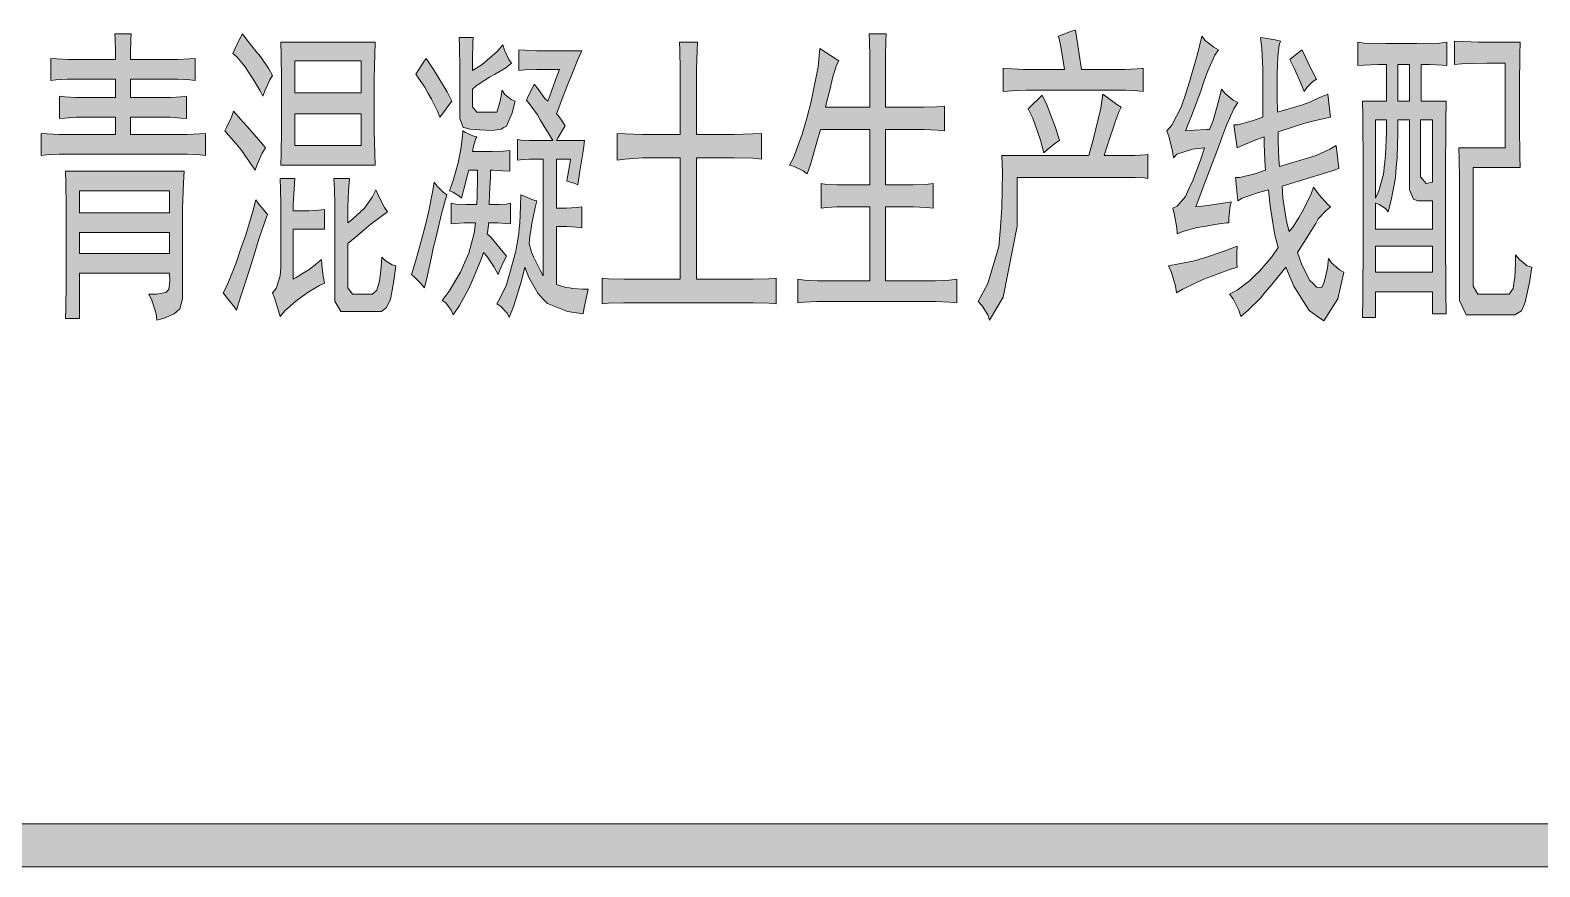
# Model space of a CAD drawing. Header units: millimetres. Extents: x 261 to 114907, y 32 to 1998430.
# Drawn here: x 109640 to 111462, y 1936492 to 1937502 of the extents above; entities that cross this region are included whole.
import ezdxf

# ---------------------------------------------------------------- set-up
doc = ezdxf.new("R2010")
doc.units = ezdxf.units.MM

msp = doc.modelspace()

# ---------------------------------------------------------------- hatches: boundary and pattern name
h = msp.add_hatch(color=0)
h.dxf.hatch_style = 2
h.paths.add_polyline_path([(109761.8, 1937498), (109761.3, 1937490.7), (109760.9, 1937475.2), (109760.9, 1937467), (109809.6, 1937467), (109817.8, 1937467), (109832.4, 1937467.9), (109838.9, 1937468.3), (109838.9, 1937441.6), (109832.4, 1937442.5), (109818.2, 1937443.3), (109810.5, 1937443.3), (109760.9, 1937443.3), (109760.9, 1937420.9), (109803.6, 1937420.9), (109809.2, 1937420.9), (109821.7, 1937421.8), (109828.6, 1937422.6), (109828.6, 1937395.9), (109821.7, 1937396.3), (109809.2, 1937397.2), (109803.6, 1937397.2), (109760.9, 1937397.2), (109760.9, 1937376.5), (109820.4, 1937376.5), (109829, 1937376.5), (109844.5, 1937377.4), (109851.4, 1937377.8), (109851.4, 1937351.1), (109844.9, 1937352), (109829.4, 1937352.8), (109820.4, 1937352.8), (109681.6, 1937352.8), (109674.3, 1937352.8), (109660.1, 1937352), (109653.2, 1937351.1), (109653.2, 1937377.8), (109660.5, 1937377.4), (109674.7, 1937376.5), (109681.6, 1937376.5), (109742.8, 1937376.5), (109742.8, 1937397.2), (109701.9, 1937397.2), (109695, 1937397.2), (109681.6, 1937396.3), (109675.2, 1937395.9), (109675.2, 1937422.6), (109681.6, 1937421.8), (109695, 1937420.9), (109701.9, 1937420.9), (109742.8, 1937420.9), (109742.8, 1937443.3), (109692.4, 1937443.3), (109684.6, 1937443.3), (109670.8, 1937442.5), (109664.8, 1937441.6), (109664.8, 1937468.3), (109671.7, 1937467.9), (109685.5, 1937467), (109692.4, 1937467), (109742.8, 1937467), (109742.8, 1937476.1), (109742.4, 1937491.6), (109741.9, 1937498)])
h = msp.add_hatch(color=0)
h.dxf.hatch_style = 2
h.paths.add_polyline_path([(109896.2, 1937498), (109899.2, 1937493.7), (109907.4, 1937483), (109912.6, 1937476.5), (109917.8, 1937470.5), (109927.7, 1937455.8), (109932.4, 1937447.6), (109929, 1937442.5), (109923.4, 1937430), (109920.8, 1937422.6), (109917.3, 1937429.1), (109909.1, 1937443.3), (109904, 1937450.6), (109899.2, 1937458), (109889.3, 1937470), (109884.6, 1937474.3), (109886.7, 1937479.5), (109892.3, 1937491.6)])
h = msp.add_hatch(color=0)
h.paths.add_polyline_path([(110056.1, 1937487.7), (110055.7, 1937473.1), (110055.2, 1937444.2), (110055.2, 1937430), (110055.2, 1937392.9), (110055.2, 1937380), (110055.7, 1937353.7), (110056.1, 1937339.5), (109942.3, 1937339.5), (109942.8, 1937353.7), (109943.2, 1937379.5), (109943.2, 1937391.2), (109943.2, 1937430), (109943.2, 1937443.3), (109942.8, 1937472.2), (109942.3, 1937487.7)])
h.paths.add_polyline_path([(110039.3, 1937363.2), (110039.3, 1937401.5), (109959.1, 1937401.5), (109959.1, 1937363.2)])
h.paths.add_polyline_path([(110039.3, 1937426.9), (110039.3, 1937465.3), (109959.1, 1937465.3), (109959.1, 1937426.9)])
h = msp.add_hatch(color=0)
h.dxf.hatch_style = 2
h.paths.add_polyline_path([(110220.7, 1937462.7), (110213.8, 1937457.1), (110200.4, 1937448.9), (110194.4, 1937445.5), (110188.8, 1937442), (110178, 1937435.1), (110173.7, 1937431.3), (110173.7, 1937416.6), (110173.7, 1937409.7), (110178.9, 1937403.2), (110184.5, 1937403.2), (110200.4, 1937403.2), (110203, 1937403.2), (110207.3, 1937416.6), (110209.5, 1937430), (110212.5, 1937425.2), (110220.3, 1937418.8), (110225.4, 1937416.6), (110221.6, 1937402.4), (110214.7, 1937386.4), (110211.6, 1937384.7), (110208.2, 1937383), (110197.4, 1937381.3), (110189.7, 1937381.7), (110182.3, 1937382.1), (110170.7, 1937383), (110166.4, 1937383.9), (110162.5, 1937384.7), (110158.6, 1937395.9), (110158.6, 1937406.3), (110158.6, 1937443.3), (110158.6, 1937457.1), (110158.2, 1937482.5), (110157.8, 1937493.7), (110174.6, 1937493.7), (110174.2, 1937486.8), (110173.7, 1937467), (110173.7, 1937453.7), (110185.4, 1937461), (110203.5, 1937476.5), (110210.4, 1937484.7), (110212.5, 1937478.2), (110217.7, 1937467)])
h = msp.add_hatch(color=0)
h.dxf.hatch_style = 2
h.paths.add_polyline_path([(110424.5, 1937376.5), (110424.5, 1937441.6), (110424.5, 1937455), (110424.1, 1937478.2), (110423.7, 1937487.7), (110445.2, 1937487.7), (110444.8, 1937478.2), (110444.3, 1937455), (110444.3, 1937441.6), (110444.3, 1937376.5), (110478, 1937376.5), (110489.6, 1937376.5), (110512, 1937377.4), (110522.8, 1937377.8), (110522.8, 1937346.8), (110512.4, 1937347.7), (110490, 1937348.1), (110478, 1937348.1), (110444.3, 1937348.1), (110444.3, 1937201.6), (110501.2, 1937201.6), (110512.4, 1937201.6), (110531.8, 1937202), (110540.4, 1937202.9), (110540.4, 1937171.8), (110531.8, 1937172.7), (110512.4, 1937173.1), (110501.2, 1937173.1), (110368.5, 1937173.1), (110356.4, 1937173.1), (110337.5, 1937172.7), (110330.1, 1937171.8), (110330.1, 1937202.9), (110337.9, 1937202), (110356.9, 1937201.6), (110368.5, 1937201.6), (110424.5, 1937201.6), (110424.5, 1937348.1), (110390, 1937348.1), (110378.8, 1937348.1), (110357.7, 1937346.8), (110348.2, 1937345.5), (110348.2, 1937377.8), (110357.7, 1937377.4), (110378.8, 1937376.5), (110390, 1937376.5)])
h = msp.add_hatch(color=0)
h.dxf.hatch_style = 2
h.paths.add_polyline_path([(110615.8, 1937465.3), (110613.3, 1937460.1), (110609, 1937447.2), (110607.2, 1937439.4), (110605.5, 1937431.7), (110601.6, 1937416.6), (110599.9, 1937409.3), (110653.3, 1937409.3), (110653.3, 1937461), (110653.3, 1937470.5), (110652.9, 1937489), (110652.5, 1937498), (110673.2, 1937498), (110672.7, 1937489.9), (110672.3, 1937471.3), (110672.3, 1937461), (110672.3, 1937409.3), (110711.1, 1937409.3), (110718.4, 1937409.3), (110734.3, 1937409.7), (110743.4, 1937410.6), (110743.4, 1937380.8), (110734.8, 1937381.7), (110718.8, 1937382.6), (110711.1, 1937382.6), (110672.3, 1937382.6), (110672.3, 1937315.8), (110699.9, 1937315.8), (110705.9, 1937315.8), (110721, 1937316.2), (110730, 1937317.1), (110730, 1937287.3), (110721.4, 1937288.2), (110706.3, 1937289), (110699.9, 1937289), (110672.3, 1937289), (110672.3, 1937199.8), (110725.3, 1937199.8), (110732.6, 1937199.8), (110749, 1937200.7), (110758.5, 1937201.6), (110758.5, 1937173.1), (110749.4, 1937174), (110733.1, 1937174.9), (110725.3, 1937174.9), (110597.3, 1937174.9), (110589.6, 1937174.9), (110574, 1937174), (110566.3, 1937173.1), (110566.3, 1937201.6), (110574.5, 1937200.7), (110590.4, 1937199.8), (110597.3, 1937199.8), (110653.3, 1937199.8), (110653.3, 1937289), (110620.6, 1937289), (110614.1, 1937289), (110601.2, 1937288.2), (110594.7, 1937287.3), (110594.7, 1937317.1), (110601.2, 1937316.2), (110614.1, 1937315.8), (110620.6, 1937315.8), (110653.3, 1937315.8), (110653.3, 1937382.6), (110593.9, 1937382.6), (110589.6, 1937367), (110581.8, 1937340.3), (110577.9, 1937329.1), (110572.8, 1937332.6), (110562, 1937337.7), (110556.4, 1937339.5), (110561.1, 1937348.1), (110571.9, 1937377), (110577.5, 1937396.3), (110582.7, 1937416.2), (110590.9, 1937458), (110593, 1937480.4)])
h = msp.add_hatch(color=0)
h.dxf.hatch_style = 2
h.paths.add_polyline_path([(110901.5, 1937502.4), (110902.4, 1937497.2), (110906.3, 1937473.5), (110908.9, 1937455), (110953.3, 1937455), (110961.4, 1937455), (110976.5, 1937455.8), (110983.4, 1937456.7), (110983.4, 1937428.2), (110976.5, 1937429.1), (110962.7, 1937430), (110955.8, 1937430), (110848.1, 1937430), (110841.6, 1937430), (110824.8, 1937429.1), (110814.5, 1937428.2), (110814.5, 1937456.7), (110825.3, 1937455.8), (110839.1, 1937455), (110842.1, 1937455), (110888.2, 1937455), (110886.9, 1937464.9), (110883.4, 1937484.7), (110881.3, 1937495), (110886.5, 1937497.2), (110896.8, 1937501.1)])
h = msp.add_hatch(color=0)
h.dxf.hatch_style = 2
h.paths.add_polyline_path([(111074.3, 1937478.7), (111070, 1937472.2), (111061.4, 1937453.2), (111057.1, 1937441.2), (111052.8, 1937428.7), (111041.6, 1937398.9), (111034.3, 1937380.8), (111045, 1937381.7), (111059.7, 1937382.6), (111063.6, 1937382.6), (111067.9, 1937393.3), (111074.8, 1937417.9), (111077.8, 1937431.3), (111082.5, 1937426.1), (111092, 1937417.9), (111097.6, 1937414.9), (111092.9, 1937407.6), (111083.8, 1937387.7), (111079.1, 1937374.8), (111074.8, 1937362.3), (111058.4, 1937319.2), (111046.8, 1937289), (111058.8, 1937290.3), (111079.9, 1937293.4), (111089.4, 1937295.1), (111088.1, 1937287.3), (111086.8, 1937274.8), (111086.8, 1937269.7), (111083.8, 1937269.7), (111070, 1937267.9), (111059.3, 1937265.8), (111048.5, 1937264.1), (111031.3, 1937259.3), (111024.4, 1937256.3), (111023.9, 1937263.6), (111021.3, 1937279.1), (111019.2, 1937287.3), (111024.4, 1937289.9), (111034.3, 1937301.5), (111038.6, 1937311), (111043.3, 1937320.9), (111052.4, 1937345.5), (111057.5, 1937360.2), (111042.9, 1937358.9), (111023.9, 1937352.8), (111020, 1937348.1), (111018.8, 1937356.3), (111014.9, 1937372.6), (111011.9, 1937380.8), (111017.9, 1937387.7), (111029.1, 1937409.3), (111034.3, 1937424.8), (111039.4, 1937439.9), (111049.4, 1937475.2), (111054.1, 1937495), (111058.4, 1937489.9), (111068.7, 1937481.7)])
h = msp.add_hatch(color=0)
h.dxf.hatch_style = 2
h.paths.add_polyline_path([(111127.8, 1937444.6), (111127.8, 1937455.8), (111126.5, 1937480.4), (111125.2, 1937493.7), (111130.8, 1937492.9), (111142.9, 1937490.7), (111149.3, 1937489), (111147.6, 1937484.7), (111145.9, 1937470.5), (111145.4, 1937460.1), (111145, 1937450.2), (111145, 1937421.8), (111145.4, 1937403.2), (111175.6, 1937412.3), (111183.4, 1937414.9), (111198.4, 1937421.8), (111206.2, 1937425.2), (111209.7, 1937397.2), (111201.9, 1937395.9), (111186.4, 1937392), (111178.6, 1937389.9), (111146.3, 1937379.5), (111146.3, 1937367.5), (111147.2, 1937346.8), (111148, 1937337.7), (111182.9, 1937348.1), (111192, 1937351.1), (111208.8, 1937358.9), (111216.5, 1937363.2), (111219.6, 1937335.2), (111211.4, 1937332.6), (111194.6, 1937327.4), (111185.5, 1937324.4), (111151, 1937314), (111151.9, 1937299.4), (111156.2, 1937271.8), (111159.7, 1937259.3), (111164, 1937264.5), (111171.7, 1937276.6), (111175.2, 1937283), (111179.1, 1937289.9), (111186, 1937304.6), (111189, 1937312.7), (111195.9, 1937303.7), (111206.2, 1937292.1), (111209.7, 1937289), (111204, 1937284.3), (111194.6, 1937274.4), (111191.6, 1937268.8), (111188.1, 1937263.2), (111177.3, 1937246), (111169.6, 1937233.9), (111174.7, 1937219.2), (111184.7, 1937200.3), (111188.5, 1937196.4), (111192.8, 1937192.1), (111198.9, 1937191.7), (111200.6, 1937195.5), (111202.3, 1937199.4), (111205.8, 1937214.9), (111207.1, 1937226.6), (111210.9, 1937221.4), (111220.4, 1937213.2), (111225.6, 1937210.2), (111218.3, 1937177.9), (111201.5, 1937151.6), (111192.8, 1937157.6), (111183.8, 1937164.1), (111165.3, 1937193.4), (111155.4, 1937216.2), (111149.3, 1937208), (111136.8, 1937193), (111130.8, 1937186.1), (111124.8, 1937178.7), (111110.1, 1937164.5), (111101.1, 1937156.8), (111098.9, 1937164.5), (111092, 1937177.9), (111087.7, 1937183.5), (111096.8, 1937188.6), (111111.8, 1937199.8), (111117.9, 1937205.9), (111124.3, 1937211.9), (111138.6, 1937228.7), (111146.3, 1937239.9), (111142.4, 1937255), (111136.8, 1937289.9), (111134.7, 1937309.7), (111121.3, 1937305.9), (111102.8, 1937299.4), (111097.6, 1937296.4), (111095, 1937324.4), (111100.2, 1937324.4), (111118.3, 1937329.1), (111131.2, 1937333.4), (111130.4, 1937345.5), (111129.5, 1937365.3), (111129.5, 1937373.5), (111117.4, 1937369.2), (111101.1, 1937362.3), (111096.8, 1937360.2), (111092.9, 1937388.2), (111097.6, 1937388.2), (111114.8, 1937392.9), (111127.8, 1937397.2)])
h = msp.add_hatch(color=0)
h.paths.add_polyline_path([(111277.3, 1937416.6), (111277.3, 1937461), (111267, 1937461), (111249.7, 1937460.1), (111242.4, 1937459.7), (111242.4, 1937487.7), (111250.2, 1937486.8), (111276.4, 1937486.4), (111295, 1937486.4), (111313.9, 1937486.4), (111341.5, 1937486.8), (111350.1, 1937487.7), (111350.1, 1937459.7), (111344.5, 1937460.1), (111329, 1937461), (111319.1, 1937461), (111319.1, 1937416.6), (111349.3, 1937416.6), (111348.8, 1937392), (111348.4, 1937329.1), (111348.4, 1937290.3), (111348.4, 1937252), (111348.8, 1937186.5), (111349.3, 1937159.8), (111332.5, 1937159.8), (111332.5, 1937186.5), (111263.9, 1937186.5), (111263.9, 1937155.5), (111248, 1937155.5), (111248.4, 1937179.2), (111248.9, 1937247.2), (111248.9, 1937292.1), (111248.9, 1937337.3), (111248.4, 1937399.4), (111248, 1937416.6)])
h.paths.add_polyline_path([(111263.9, 1937262.3), (111332.5, 1937262.3), (111332.5, 1937296.4), (111314.8, 1937296.4), (111309.6, 1937298.5), (111304.9, 1937309.7), (111304.9, 1937318.8), (111304.9, 1937394.2), (111290.7, 1937394.2), (111290.7, 1937377.8), (111289.8, 1937348.9), (111288.9, 1937336.4), (111288.1, 1937324), (111282.9, 1937297.2), (111279, 1937283), (111276, 1937286.9), (111268.3, 1937292.1), (111263.9, 1937293.4)])
h.paths.add_polyline_path([(111332.5, 1937210.2), (111332.5, 1937241.6), (111263.9, 1937241.6), (111263.9, 1937210.2)])
h.paths.add_polyline_path([(111318.2, 1937335.2), (111318.2, 1937325.2), (111325.1, 1937317.1), (111332.5, 1937318.8), (111332.5, 1937394.2), (111318.2, 1937394.2)])
h.paths.add_polyline_path([(111263.9, 1937299.4), (111267.8, 1937308.4), (111273.4, 1937328.7), (111274.7, 1937340.3), (111276, 1937351.5), (111277.3, 1937378.7), (111277.3, 1937394.2), (111263.9, 1937394.2)])
h.paths.add_polyline_path([(111304.9, 1937416.6), (111304.9, 1937461), (111290.7, 1937461), (111290.7, 1937416.6)])
h = msp.add_hatch(color=0)
h.dxf.hatch_style = 2
h.paths.add_polyline_path([(111359.2, 1937489), (111370, 1937488.6), (111387.6, 1937487.7), (111394.9, 1937487.7), (111438.5, 1937487.7), (111438, 1937473.5), (111437.6, 1937435.1), (111437.6, 1937410.6), (111437.6, 1937386.9), (111438, 1937349.8), (111438.5, 1937336.4), (111381.6, 1937336.4), (111381.6, 1937202.9), (111381.6, 1937193.4), (111387.2, 1937183.5), (111392.8, 1937183.5), (111421.2, 1937183.5), (111425.1, 1937183.5), (111429.9, 1937190.4), (111430.7, 1937196.8), (111432, 1937203.7), (111432.9, 1937220.5), (111432.9, 1937231.3), (111437.6, 1937225.3), (111447.1, 1937217.9), (111452.7, 1937216.2), (111449.7, 1937197.7), (111444.5, 1937174), (111442.3, 1937168.8), (111440.2, 1937163.7), (111432, 1937158.5), (111426, 1937158.5), (111381.6, 1937158.5), (111373.4, 1937158.5), (111365.2, 1937176.1), (111365.2, 1937194.2), (111365.2, 1937312.7), (111365.2, 1937323.1), (111364.8, 1937346.8), (111364.4, 1937360.2), (111420.4, 1937360.2), (111420.4, 1937462.7), (111398.4, 1937462.7), (111367.8, 1937461.8), (111359.2, 1937461)])
h = msp.add_hatch(color=0)
h.dxf.hatch_style = 2
h.paths.add_polyline_path([(110117.7, 1937468.3), (110127.6, 1937453.7), (110143.1, 1937427.8), (110148.7, 1937416.6), (110144.9, 1937411.4), (110137.5, 1937401.5), (110134.5, 1937397.2), (110131.5, 1937404.5), (110124.2, 1937419.2), (110120.3, 1937426.1), (110116.4, 1937433.4), (110108.7, 1937444.6), (110105.2, 1937449.4), (110109.1, 1937455), (110115.6, 1937464.9)])
h = msp.add_hatch(color=0)
h.dxf.hatch_style = 2
h.paths.add_polyline_path([(110238.8, 1937417.9), (110240.9, 1937422.6), (110245.7, 1937432.1), (110248.3, 1937437.3), (110253.4, 1937430.8), (110261.2, 1937420), (110264.6, 1937416.6), (110267.2, 1937423.1), (110274.1, 1937442.5), (110278.9, 1937455), (110257.3, 1937455), (110250.9, 1937455), (110237.1, 1937454.5), (110229.7, 1937453.7), (110229.7, 1937478.7), (110237.1, 1937478.2), (110250.9, 1937477.4), (110257.3, 1937477.4), (110305.6, 1937477.4), (110300.8, 1937467), (110292.7, 1937446.8), (110288.8, 1937437.3), (110285.3, 1937427.8), (110278.4, 1937409.7), (110275, 1937401.5), (110277.6, 1937398.9), (110282.7, 1937391.2), (110285.8, 1937386.9), (110282.3, 1937381.7), (110277.1, 1937372.6), (110275, 1937369.2), (110309, 1937369.2), (110307.7, 1937358.9), (110303.4, 1937332.1), (110300.8, 1937315.8), (110297.4, 1937317.1), (110290.9, 1937319.2), (110287.5, 1937320.1), (110288.8, 1937327.4), (110291.4, 1937340.8), (110292.2, 1937346.8), (110275, 1937346.8), (110275, 1937287.3), (110283.2, 1937287.3), (110287.5, 1937287.3), (110298.7, 1937288.2), (110305.6, 1937289), (110305.6, 1937263.6), (110298.7, 1937264.5), (110287.5, 1937265.3), (110283.2, 1937265.3), (110275, 1937265.3), (110275, 1937195.5), (110278.9, 1937194.2), (110286.6, 1937191.7), (110290.9, 1937191.2), (110294.8, 1937190.4), (110306.4, 1937189.5), (110313.3, 1937189.5), (110311.6, 1937182.2), (110308.6, 1937167.5), (110307.3, 1937159.8), (110288.3, 1937162.8), (110264.2, 1937172.3), (110258.2, 1937178.3), (110252.6, 1937184.8), (110241.8, 1937203.7), (110237.1, 1937216.2), (110232.8, 1937199.8), (110223.7, 1937169.7), (110218.1, 1937155.5), (110215.5, 1937160.6), (110207.8, 1937168.8), (110203, 1937171.8), (110207.3, 1937179.2), (110214.7, 1937195.1), (110217.2, 1937203.7), (110219.8, 1937212.3), (110224.1, 1937228.3), (110225.9, 1937235.6), (110227.2, 1937242.9), (110229.7, 1937256.7), (110230.2, 1937263.2), (110231, 1937269.2), (110231.9, 1937289.9), (110232.3, 1937303.7), (110237.5, 1937301.5), (110246.6, 1937297.7), (110251.3, 1937296.4), (110249.6, 1937288.2), (110246.6, 1937274.4), (110245.3, 1937268.8), (110244.4, 1937263.2), (110243.1, 1937253.3), (110242.7, 1937249), (110242.2, 1937244.7), (110244.8, 1937234.3), (110247.4, 1937228.7), (110250.4, 1937223.1), (110256, 1937211.9), (110259, 1937205.9), (110259, 1937346.8), (110248.3, 1937346.8), (110242.2, 1937346.8), (110231.9, 1937345.9), (110228, 1937345.5), (110228, 1937370.5), (110232.3, 1937369.6), (110242.2, 1937369.2), (110247.4, 1937369.2), (110270.7, 1937369.2), (110255.6, 1937394.2), (110252.2, 1937400.2), (110243.5, 1937412.3)])
h = msp.add_hatch(color=0)
h.dxf.hatch_style = 2
h.paths.add_polyline_path([(111177.8, 1937428.2), (111174.3, 1937436.4), (111166.1, 1937455.8), (111160.5, 1937467), (111174.7, 1937478.7), (111176.9, 1937475.2), (111185.5, 1937457.1), (111192.8, 1937443.3), (111188.1, 1937440.3), (111180.8, 1937433)])
h = msp.add_hatch(color=0)
h.dxf.hatch_style = 2
h.paths.add_polyline_path([(110956.7, 1937409.3), (110954.5, 1937404.5), (110949.4, 1937391.6), (110946.8, 1937383), (110943.8, 1937374.8), (110938.6, 1937358.9), (110936.4, 1937351.1), (110964, 1937351.1), (110973.5, 1937351.1), (110986, 1937352), (110989, 1937352.8), (110989, 1937323.1), (110985.1, 1937324), (110973.9, 1937324.4), (110965.8, 1937324.4), (110831.3, 1937324.4), (110831.3, 1937265.8), (110814.5, 1937180), (110797.7, 1937152.4), (110796, 1937158.5), (110789.1, 1937169.7), (110784.3, 1937174.9), (110796, 1937196.4), (110809.3, 1937241.2), (110811.1, 1937264.5), (110812.8, 1937287.8), (110813.6, 1937331.3), (110812.8, 1937351.1), (110917.9, 1937351.1), (110923.5, 1937371.4), (110932.1, 1937408.4), (110934.7, 1937425.2), (110940.3, 1937420.9), (110951.5, 1937412.7)])
h = msp.add_hatch(color=0)
h.dxf.hatch_style = 2
h.paths.add_polyline_path([(110861.5, 1937423.9), (110867.1, 1937412.3), (110877.4, 1937384.7), (110882.2, 1937369.2), (110877.8, 1937366.2), (110868.4, 1937358.9), (110863.6, 1937354.1), (110859.3, 1937369.6), (110850.3, 1937396.3), (110844.7, 1937407.6), (110849.4, 1937412.3), (110857.6, 1937420)])
h = msp.add_hatch(color=0)
h.dxf.hatch_style = 2
h.paths.add_polyline_path([(109885.4, 1937404.5), (109888.5, 1937401.1), (109897.1, 1937391.2), (109902.2, 1937385.6), (109907.4, 1937379.5), (109918.2, 1937367), (109923.8, 1937360.2), (109919.9, 1937353.7), (109913.9, 1937340.3), (109911.3, 1937333.4), (109905.7, 1937341.6), (109896.6, 1937355), (109892.3, 1937360.2), (109888.5, 1937365.3), (109879.4, 1937375.7), (109874.7, 1937380.8), (109877.3, 1937385.6), (109882.9, 1937397.2)])
h = msp.add_hatch(color=0)
h.dxf.hatch_style = 2
h.paths.add_polyline_path([(110191.4, 1937256.3), (110196.1, 1937252), (110207.3, 1937238.6), (110214.7, 1937229.6), (110212.1, 1937224.4), (110206.9, 1937213.2), (110204.8, 1937207.2), (110200, 1937216.2), (110191, 1937229.6), (110187.1, 1937233.9), (110184.5, 1937226.6), (110177.6, 1937210.2), (110173.7, 1937200.7), (110169.8, 1937191.2), (110158.2, 1937170.1), (110150.5, 1937158.5), (110147.9, 1937164.5), (110141.4, 1937173.1), (110137.1, 1937176.1), (110145.7, 1937187.4), (110159.1, 1937210.2), (110164.2, 1937221.4), (110169.4, 1937233), (110175.9, 1937257.2), (110177.2, 1937269.7), (110169.4, 1937269.7), (110163.8, 1937269.7), (110153, 1937268.8), (110147.9, 1937268.4), (110147.9, 1937293.4), (110153.5, 1937292.5), (110166, 1937292.1), (110172.9, 1937292.1), (110178.9, 1937292.1), (110179.3, 1937302.4), (110179.8, 1937323.1), (110179.8, 1937333.4), (110169.4, 1937333.4), (110167.3, 1937326.1), (110163, 1937308.9), (110160.4, 1937299.4), (110157.4, 1937302.4), (110150, 1937306.7), (110146.1, 1937308.4), (110150.5, 1937320.9), (110156.5, 1937342.1), (110158.2, 1937350.7), (110159.5, 1937358.9), (110161.7, 1937374.4), (110162.1, 1937380.8), (110165.5, 1937378.7), (110174.2, 1937374.8), (110178.9, 1937373.5), (110177.6, 1937371.4), (110175, 1937362.3), (110173.7, 1937355.8), (110191.4, 1937355.8), (110197.4, 1937355.8), (110211.2, 1937356.3), (110219, 1937357.1), (110219, 1937332.1), (110210.4, 1937332.6), (110198.3, 1937333.4), (110195.3, 1937333.4), (110195.3, 1937325.2), (110194.4, 1937304.6), (110194, 1937292.1), (110203, 1937292.1), (110206, 1937292.1), (110214.7, 1937292.5), (110219.8, 1937293.4), (110219.8, 1937268.4), (110213.4, 1937268.8), (110204.3, 1937269.7), (110202.2, 1937269.7), (110193.1, 1937269.7), (110193.1, 1937267.5), (110192.3, 1937260.6)])
h = msp.add_hatch(color=0)
h.paths.add_polyline_path([(109782.9, 1937183.5), (109792.4, 1937183.5), (109803.6, 1937185.6), (109805.3, 1937187.4), (109807, 1937189.1), (109808.3, 1937199.8), (109807.9, 1937208.9), (109699.3, 1937208.9), (109699.3, 1937154.2), (109682.5, 1937154.2), (109682.9, 1937165.8), (109683.3, 1937196.4), (109683.3, 1937214.9), (109683.3, 1937272.7), (109683.3, 1937289), (109682.9, 1937318.8), (109682.5, 1937332.1), (109825.5, 1937332.1), (109824.7, 1937317.9), (109823.8, 1937287.3), (109823.8, 1937271.4), (109823.8, 1937186.5), (109823.8, 1937177.9), (109820.4, 1937165.8), (109816.9, 1937162.8), (109813.5, 1937159.8), (109801.4, 1937154.6), (109792.8, 1937152.4), (109791.9, 1937159.8), (109787.2, 1937175.3)])
h.paths.add_polyline_path([(109807.9, 1937281.7), (109807.9, 1937308.4), (109699.3, 1937308.4), (109699.3, 1937281.7)])
h.paths.add_polyline_path([(109807.9, 1937232.6), (109807.9, 1937258), (109699.3, 1937258), (109699.3, 1937232.6)])
h = msp.add_hatch(color=0)
h.dxf.hatch_style = 2
h.paths.add_polyline_path([(109932.4, 1937185.2), (109936.7, 1937190.4), (109941.5, 1937205.9), (109942.3, 1937216.2), (109942.3, 1937287.3), (109942.3, 1937292.5), (109941.9, 1937310.6), (109941.5, 1937323.1), (109959.1, 1937323.1), (109958.3, 1937311), (109957.4, 1937292.1), (109957.4, 1937284.3), (109971.6, 1937284.3), (109976.4, 1937284.3), (109988, 1937285.2), (109994.9, 1937286), (109994.9, 1937262.3), (109957.4, 1937262.3), (109957.4, 1937201.6), (109960.9, 1937203.7), (109968.6, 1937208.5), (109972.5, 1937211.1), (109976.4, 1937213.6), (109985.8, 1937220.5), (109991.4, 1937225.3), (109991.9, 1937219.2), (109993.6, 1937205), (109994.9, 1937196.8), (109988.9, 1937194.2), (109975.5, 1937186.1), (109968.2, 1937180.9), (109960.4, 1937175.3), (109947.1, 1937163.7), (109941.5, 1937156.8), (109939.7, 1937163.7), (109935, 1937177.9)])
h = msp.add_hatch(color=0)
h.dxf.hatch_style = 2
h.paths.add_polyline_path([(110025.1, 1937323.1), (110024.2, 1937308.4), (110023.3, 1937289), (110023.3, 1937284.3), (110023.3, 1937269.7), (110025.9, 1937271.8), (110033.7, 1937278.7), (110038.4, 1937283), (110043.2, 1937287.3), (110052.6, 1937300.7), (110056.9, 1937309.7), (110060.8, 1937301.5), (110067.7, 1937288.2), (110071.2, 1937283), (110066.9, 1937280), (110056.9, 1937272.7), (110051.3, 1937268.4), (110045.7, 1937263.6), (110032, 1937252), (110023.3, 1937244.7), (110023.3, 1937198.6), (110023.3, 1937191.2), (110028.9, 1937183.5), (110035, 1937183.5), (110049.2, 1937183.5), (110053.1, 1937183.5), (110058.2, 1937188.6), (110060, 1937194.2), (110061.3, 1937199.4), (110063.4, 1937216.2), (110064.3, 1937228.3), (110068.2, 1937224.4), (110076.8, 1937219.2), (110081.1, 1937217.9), (110078.9, 1937199.8), (110074.6, 1937177.4), (110072.5, 1937172.7), (110069.9, 1937167.5), (110063.8, 1937162.8), (110060, 1937162.8), (110022.5, 1937162.8), (110014.7, 1937162.8), (110007.4, 1937175.3), (110007.4, 1937188.2), (110007.4, 1937284.3), (110007.4, 1937292.1), (110007, 1937311), (110006.5, 1937323.1)])
h = msp.add_hatch(color=0)
h.dxf.hatch_style = 2
h.paths.add_polyline_path([(110100, 1937207.2), (110104.8, 1937223.1), (110113.4, 1937253.7), (110117.3, 1937268.8), (110121.2, 1937284.3), (110125.9, 1937308.9), (110127.6, 1937318.8), (110131.1, 1937314), (110138.4, 1937306.7), (110142.7, 1937303.7), (110136.7, 1937282.2), (110128.9, 1937249.8), (110126.3, 1937239.1), (110124.2, 1937228.7), (110119, 1937204.6), (110116, 1937191.2), (110110.8, 1937196.8), (110103.1, 1937205)])
h = msp.add_hatch(color=0)
h.dxf.hatch_style = 2
h.paths.add_polyline_path([(109926.4, 1937280), (109923.8, 1937273.5), (109915.6, 1937249), (109910, 1937231.3), (109904.4, 1937213.2), (109893.6, 1937180), (109888.9, 1937164.5), (109886.3, 1937168), (109878.1, 1937178.3), (109872.9, 1937185.2), (109877.7, 1937194.7), (109888.5, 1937221.4), (109894.1, 1937238.6), (109900.1, 1937255.4), (109909.1, 1937285.2), (109912.2, 1937297.7), (109915.2, 1937293.4), (109922.5, 1937284.3)])
h = msp.add_hatch(color=0)
h.dxf.hatch_style = 2
h.paths.add_polyline_path([(111096.8, 1937241.6), (111096.3, 1937233.5), (111096.3, 1937220.5), (111096.8, 1937216.2), (111085.5, 1937212.8), (111065.3, 1937205), (111056.7, 1937201.6), (111047.6, 1937197.7), (111031.3, 1937189.5), (111023.5, 1937185.2), (111022.2, 1937193.4), (111017.5, 1937209.8), (111014, 1937217.9), (111026.5, 1937220.1), (111045.5, 1937224), (111051.9, 1937226.1), (111058.8, 1937227.9), (111081.2, 1937235.6)])
h = msp.add_hatch(color=0)
h.dxf.hatch_style = 2
h.paths.add_polyline_path([(107700.3, 1936492.3), (107700.3, 1936544), (113706.8, 1936544), (113706.8, 1936492.3)])

# ---------------------------------------------------------------- linework, layer by layer
at = {"color": 0, "lineweight": 0}
for points in [[(109761.8, 1937498), (109761.3, 1937490.7), (109760.9, 1937475.2), (109760.9, 1937467), (109809.6, 1937467), (109817.8, 1937467), (109832.4, 1937467.9), (109838.9, 1937468.3), (109838.9, 1937441.6), (109832.4, 1937442.5), (109818.2, 1937443.3), (109810.5, 1937443.3), (109760.9, 1937443.3), (109760.9, 1937420.9), (109803.6, 1937420.9), (109809.2, 1937420.9), (109821.7, 1937421.8), (109828.6, 1937422.6), (109828.6, 1937395.9), (109821.7, 1937396.3), (109809.2, 1937397.2), (109803.6, 1937397.2), (109760.9, 1937397.2), (109760.9, 1937376.5), (109820.4, 1937376.5), (109829, 1937376.5), (109844.5, 1937377.4), (109851.4, 1937377.8), (109851.4, 1937351.1), (109844.9, 1937352), (109829.4, 1937352.8), (109820.4, 1937352.8), (109681.6, 1937352.8), (109674.3, 1937352.8), (109660.1, 1937352), (109653.2, 1937351.1), (109653.2, 1937377.8), (109660.5, 1937377.4), (109674.7, 1937376.5), (109681.6, 1937376.5), (109742.8, 1937376.5), (109742.8, 1937397.2), (109701.9, 1937397.2), (109695, 1937397.2), (109681.6, 1937396.3), (109675.2, 1937395.9), (109675.2, 1937422.6), (109681.6, 1937421.8), (109695, 1937420.9), (109701.9, 1937420.9), (109742.8, 1937420.9), (109742.8, 1937443.3), (109692.4, 1937443.3), (109684.6, 1937443.3), (109670.8, 1937442.5), (109664.8, 1937441.6), (109664.8, 1937468.3), (109671.7, 1937467.9), (109685.5, 1937467), (109692.4, 1937467), (109742.8, 1937467), (109742.8, 1937476.1), (109742.4, 1937491.6), (109741.9, 1937498)], [(109896.2, 1937498), (109899.2, 1937493.7), (109907.4, 1937483), (109912.6, 1937476.5), (109917.8, 1937470.5), (109927.7, 1937455.8), (109932.4, 1937447.6), (109929, 1937442.5), (109923.4, 1937430), (109920.8, 1937422.6), (109917.3, 1937429.1), (109909.1, 1937443.3), (109904, 1937450.6), (109899.2, 1937458), (109889.3, 1937470), (109884.6, 1937474.3), (109886.7, 1937479.5), (109892.3, 1937491.6)], [(110056.1, 1937487.7), (110055.7, 1937473.1), (110055.2, 1937444.2), (110055.2, 1937430), (110055.2, 1937392.9), (110055.2, 1937380), (110055.7, 1937353.7), (110056.1, 1937339.5), (109942.3, 1937339.5), (109942.8, 1937353.7), (109943.2, 1937379.5), (109943.2, 1937391.2), (109943.2, 1937430), (109943.2, 1937443.3), (109942.8, 1937472.2), (109942.3, 1937487.7)], [(110220.7, 1937462.7), (110213.8, 1937457.1), (110200.4, 1937448.9), (110194.4, 1937445.5), (110188.8, 1937442), (110178, 1937435.1), (110173.7, 1937431.3), (110173.7, 1937416.6), (110173.7, 1937409.7), (110178.9, 1937403.2), (110184.5, 1937403.2), (110200.4, 1937403.2), (110203, 1937403.2), (110207.3, 1937416.6), (110209.5, 1937430), (110212.5, 1937425.2), (110220.3, 1937418.8), (110225.4, 1937416.6), (110221.6, 1937402.4), (110214.7, 1937386.4), (110211.6, 1937384.7), (110208.2, 1937383), (110197.4, 1937381.3), (110189.7, 1937381.7), (110182.3, 1937382.1), (110170.7, 1937383), (110166.4, 1937383.9), (110162.5, 1937384.7), (110158.6, 1937395.9), (110158.6, 1937406.3), (110158.6, 1937443.3), (110158.6, 1937457.1), (110158.2, 1937482.5), (110157.8, 1937493.7), (110174.6, 1937493.7), (110174.2, 1937486.8), (110173.7, 1937467), (110173.7, 1937453.7), (110185.4, 1937461), (110203.5, 1937476.5), (110210.4, 1937484.7), (110212.5, 1937478.2), (110217.7, 1937467)], [(110424.5, 1937376.5), (110424.5, 1937441.6), (110424.5, 1937455), (110424.1, 1937478.2), (110423.7, 1937487.7), (110445.2, 1937487.7), (110444.8, 1937478.2), (110444.3, 1937455), (110444.3, 1937441.6), (110444.3, 1937376.5), (110478, 1937376.5), (110489.6, 1937376.5), (110512, 1937377.4), (110522.8, 1937377.8), (110522.8, 1937346.8), (110512.4, 1937347.7), (110490, 1937348.1), (110478, 1937348.1), (110444.3, 1937348.1), (110444.3, 1937201.6), (110501.2, 1937201.6), (110512.4, 1937201.6), (110531.8, 1937202), (110540.4, 1937202.9), (110540.4, 1937171.8), (110531.8, 1937172.7), (110512.4, 1937173.1), (110501.2, 1937173.1), (110368.5, 1937173.1), (110356.4, 1937173.1), (110337.5, 1937172.7), (110330.1, 1937171.8), (110330.1, 1937202.9), (110337.9, 1937202), (110356.9, 1937201.6), (110368.5, 1937201.6), (110424.5, 1937201.6), (110424.5, 1937348.1), (110390, 1937348.1), (110378.8, 1937348.1), (110357.7, 1937346.8), (110348.2, 1937345.5), (110348.2, 1937377.8), (110357.7, 1937377.4), (110378.8, 1937376.5), (110390, 1937376.5)], [(110615.8, 1937465.3), (110613.3, 1937460.1), (110609, 1937447.2), (110607.2, 1937439.4), (110605.5, 1937431.7), (110601.6, 1937416.6), (110599.9, 1937409.3), (110653.3, 1937409.3), (110653.3, 1937461), (110653.3, 1937470.5), (110652.9, 1937489), (110652.5, 1937498), (110673.2, 1937498), (110672.7, 1937489.9), (110672.3, 1937471.3), (110672.3, 1937461), (110672.3, 1937409.3), (110711.1, 1937409.3), (110718.4, 1937409.3), (110734.3, 1937409.7), (110743.4, 1937410.6), (110743.4, 1937380.8), (110734.8, 1937381.7), (110718.8, 1937382.6), (110711.1, 1937382.6), (110672.3, 1937382.6), (110672.3, 1937315.8), (110699.9, 1937315.8), (110705.9, 1937315.8), (110721, 1937316.2), (110730, 1937317.1), (110730, 1937287.3), (110721.4, 1937288.2), (110706.3, 1937289), (110699.9, 1937289), (110672.3, 1937289), (110672.3, 1937199.8), (110725.3, 1937199.8), (110732.6, 1937199.8), (110749, 1937200.7), (110758.5, 1937201.6), (110758.5, 1937173.1), (110749.4, 1937174), (110733.1, 1937174.9), (110725.3, 1937174.9), (110597.3, 1937174.9), (110589.6, 1937174.9), (110574, 1937174), (110566.3, 1937173.1), (110566.3, 1937201.6), (110574.5, 1937200.7), (110590.4, 1937199.8), (110597.3, 1937199.8), (110653.3, 1937199.8), (110653.3, 1937289), (110620.6, 1937289), (110614.1, 1937289), (110601.2, 1937288.2), (110594.7, 1937287.3), (110594.7, 1937317.1), (110601.2, 1937316.2), (110614.1, 1937315.8), (110620.6, 1937315.8), (110653.3, 1937315.8), (110653.3, 1937382.6), (110593.9, 1937382.6), (110589.6, 1937367), (110581.8, 1937340.3), (110577.9, 1937329.1), (110572.8, 1937332.6), (110562, 1937337.7), (110556.4, 1937339.5), (110561.1, 1937348.1), (110571.9, 1937377), (110577.5, 1937396.3), (110582.7, 1937416.2), (110590.9, 1937458), (110593, 1937480.4)], [(110901.5, 1937502.4), (110902.4, 1937497.2), (110906.3, 1937473.5), (110908.9, 1937455), (110953.3, 1937455), (110961.4, 1937455), (110976.5, 1937455.8), (110983.4, 1937456.7), (110983.4, 1937428.2), (110976.5, 1937429.1), (110962.7, 1937430), (110955.8, 1937430), (110848.1, 1937430), (110841.6, 1937430), (110824.8, 1937429.1), (110814.5, 1937428.2), (110814.5, 1937456.7), (110825.3, 1937455.8), (110839.1, 1937455), (110842.1, 1937455), (110888.2, 1937455), (110886.9, 1937464.9), (110883.4, 1937484.7), (110881.3, 1937495), (110886.5, 1937497.2), (110896.8, 1937501.1)], [(111074.3, 1937478.7), (111070, 1937472.2), (111061.4, 1937453.2), (111057.1, 1937441.2), (111052.8, 1937428.7), (111041.6, 1937398.9), (111034.3, 1937380.8), (111045, 1937381.7), (111059.7, 1937382.6), (111063.6, 1937382.6), (111067.9, 1937393.3), (111074.8, 1937417.9), (111077.8, 1937431.3), (111082.5, 1937426.1), (111092, 1937417.9), (111097.6, 1937414.9), (111092.9, 1937407.6), (111083.8, 1937387.7), (111079.1, 1937374.8), (111074.8, 1937362.3), (111058.4, 1937319.2), (111046.8, 1937289), (111058.8, 1937290.3), (111079.9, 1937293.4), (111089.4, 1937295.1), (111088.1, 1937287.3), (111086.8, 1937274.8), (111086.8, 1937269.7), (111083.8, 1937269.7), (111070, 1937267.9), (111059.3, 1937265.8), (111048.5, 1937264.1), (111031.3, 1937259.3), (111024.4, 1937256.3), (111023.9, 1937263.6), (111021.3, 1937279.1), (111019.2, 1937287.3), (111024.4, 1937289.9), (111034.3, 1937301.5), (111038.6, 1937311), (111043.3, 1937320.9), (111052.4, 1937345.5), (111057.5, 1937360.2), (111042.9, 1937358.9), (111023.9, 1937352.8), (111020, 1937348.1), (111018.8, 1937356.3), (111014.9, 1937372.6), (111011.9, 1937380.8), (111017.9, 1937387.7), (111029.1, 1937409.3), (111034.3, 1937424.8), (111039.4, 1937439.9), (111049.4, 1937475.2), (111054.1, 1937495), (111058.4, 1937489.9), (111068.7, 1937481.7)], [(111127.8, 1937444.6), (111127.8, 1937455.8), (111126.5, 1937480.4), (111125.2, 1937493.7), (111130.8, 1937492.9), (111142.9, 1937490.7), (111149.3, 1937489), (111147.6, 1937484.7), (111145.9, 1937470.5), (111145.4, 1937460.1), (111145, 1937450.2), (111145, 1937421.8), (111145.4, 1937403.2), (111175.6, 1937412.3), (111183.4, 1937414.9), (111198.4, 1937421.8), (111206.2, 1937425.2), (111209.7, 1937397.2), (111201.9, 1937395.9), (111186.4, 1937392), (111178.6, 1937389.9), (111146.3, 1937379.5), (111146.3, 1937367.5), (111147.2, 1937346.8), (111148, 1937337.7), (111182.9, 1937348.1), (111192, 1937351.1), (111208.8, 1937358.9), (111216.5, 1937363.2), (111219.6, 1937335.2), (111211.4, 1937332.6), (111194.6, 1937327.4), (111185.5, 1937324.4), (111151, 1937314), (111151.9, 1937299.4), (111156.2, 1937271.8), (111159.7, 1937259.3), (111164, 1937264.5), (111171.7, 1937276.6), (111175.2, 1937283), (111179.1, 1937289.9), (111186, 1937304.6), (111189, 1937312.7), (111195.9, 1937303.7), (111206.2, 1937292.1), (111209.7, 1937289), (111204, 1937284.3), (111194.6, 1937274.4), (111191.6, 1937268.8), (111188.1, 1937263.2), (111177.3, 1937246), (111169.6, 1937233.9), (111174.7, 1937219.2), (111184.7, 1937200.3), (111188.5, 1937196.4), (111192.8, 1937192.1), (111198.9, 1937191.7), (111200.6, 1937195.5), (111202.3, 1937199.4), (111205.8, 1937214.9), (111207.1, 1937226.6), (111210.9, 1937221.4), (111220.4, 1937213.2), (111225.6, 1937210.2), (111218.3, 1937177.9), (111201.5, 1937151.6), (111192.8, 1937157.6), (111183.8, 1937164.1), (111165.3, 1937193.4), (111155.4, 1937216.2), (111149.3, 1937208), (111136.8, 1937193), (111130.8, 1937186.1), (111124.8, 1937178.7), (111110.1, 1937164.5), (111101.1, 1937156.8), (111098.9, 1937164.5), (111092, 1937177.9), (111087.7, 1937183.5), (111096.8, 1937188.6), (111111.8, 1937199.8), (111117.9, 1937205.9), (111124.3, 1937211.9), (111138.6, 1937228.7), (111146.3, 1937239.9), (111142.4, 1937255), (111136.8, 1937289.9), (111134.7, 1937309.7), (111121.3, 1937305.9), (111102.8, 1937299.4), (111097.6, 1937296.4), (111095, 1937324.4), (111100.2, 1937324.4), (111118.3, 1937329.1), (111131.2, 1937333.4), (111130.4, 1937345.5), (111129.5, 1937365.3), (111129.5, 1937373.5), (111117.4, 1937369.2), (111101.1, 1937362.3), (111096.8, 1937360.2), (111092.9, 1937388.2), (111097.6, 1937388.2), (111114.8, 1937392.9), (111127.8, 1937397.2)], [(111277.3, 1937416.6), (111277.3, 1937461), (111267, 1937461), (111249.7, 1937460.1), (111242.4, 1937459.7), (111242.4, 1937487.7), (111250.2, 1937486.8), (111276.4, 1937486.4), (111295, 1937486.4), (111313.9, 1937486.4), (111341.5, 1937486.8), (111350.1, 1937487.7), (111350.1, 1937459.7), (111344.5, 1937460.1), (111329, 1937461), (111319.1, 1937461), (111319.1, 1937416.6), (111349.3, 1937416.6), (111348.8, 1937392), (111348.4, 1937329.1), (111348.4, 1937290.3), (111348.4, 1937252), (111348.8, 1937186.5), (111349.3, 1937159.8), (111332.5, 1937159.8), (111332.5, 1937186.5), (111263.9, 1937186.5), (111263.9, 1937155.5), (111248, 1937155.5), (111248.4, 1937179.2), (111248.9, 1937247.2), (111248.9, 1937292.1), (111248.9, 1937337.3), (111248.4, 1937399.4), (111248, 1937416.6)], [(111359.2, 1937489), (111370, 1937488.6), (111387.6, 1937487.7), (111394.9, 1937487.7), (111438.5, 1937487.7), (111438, 1937473.5), (111437.6, 1937435.1), (111437.6, 1937410.6), (111437.6, 1937386.9), (111438, 1937349.8), (111438.5, 1937336.4), (111381.6, 1937336.4), (111381.6, 1937202.9), (111381.6, 1937193.4), (111387.2, 1937183.5), (111392.8, 1937183.5), (111421.2, 1937183.5), (111425.1, 1937183.5), (111429.9, 1937190.4), (111430.7, 1937196.8), (111432, 1937203.7), (111432.9, 1937220.5), (111432.9, 1937231.3), (111437.6, 1937225.3), (111447.1, 1937217.9), (111452.7, 1937216.2), (111449.7, 1937197.7), (111444.5, 1937174), (111442.3, 1937168.8), (111440.2, 1937163.7), (111432, 1937158.5), (111426, 1937158.5), (111381.6, 1937158.5), (111373.4, 1937158.5), (111365.2, 1937176.1), (111365.2, 1937194.2), (111365.2, 1937312.7), (111365.2, 1937323.1), (111364.8, 1937346.8), (111364.4, 1937360.2), (111420.4, 1937360.2), (111420.4, 1937462.7), (111398.4, 1937462.7), (111367.8, 1937461.8), (111359.2, 1937461)], [(110117.7, 1937468.3), (110127.6, 1937453.7), (110143.1, 1937427.8), (110148.7, 1937416.6), (110144.9, 1937411.4), (110137.5, 1937401.5), (110134.5, 1937397.2), (110131.5, 1937404.5), (110124.2, 1937419.2), (110120.3, 1937426.1), (110116.4, 1937433.4), (110108.7, 1937444.6), (110105.2, 1937449.4), (110109.1, 1937455), (110115.6, 1937464.9)], [(110238.8, 1937417.9), (110240.9, 1937422.6), (110245.7, 1937432.1), (110248.3, 1937437.3), (110253.4, 1937430.8), (110261.2, 1937420), (110264.6, 1937416.6), (110267.2, 1937423.1), (110274.1, 1937442.5), (110278.9, 1937455), (110257.3, 1937455), (110250.9, 1937455), (110237.1, 1937454.5), (110229.7, 1937453.7), (110229.7, 1937478.7), (110237.1, 1937478.2), (110250.9, 1937477.4), (110257.3, 1937477.4), (110305.6, 1937477.4), (110300.8, 1937467), (110292.7, 1937446.8), (110288.8, 1937437.3), (110285.3, 1937427.8), (110278.4, 1937409.7), (110275, 1937401.5), (110277.6, 1937398.9), (110282.7, 1937391.2), (110285.8, 1937386.9), (110282.3, 1937381.7), (110277.1, 1937372.6), (110275, 1937369.2), (110309, 1937369.2), (110307.7, 1937358.9), (110303.4, 1937332.1), (110300.8, 1937315.8), (110297.4, 1937317.1), (110290.9, 1937319.2), (110287.5, 1937320.1), (110288.8, 1937327.4), (110291.4, 1937340.8), (110292.2, 1937346.8), (110275, 1937346.8), (110275, 1937287.3), (110283.2, 1937287.3), (110287.5, 1937287.3), (110298.7, 1937288.2), (110305.6, 1937289), (110305.6, 1937263.6), (110298.7, 1937264.5), (110287.5, 1937265.3), (110283.2, 1937265.3), (110275, 1937265.3), (110275, 1937195.5), (110278.9, 1937194.2), (110286.6, 1937191.7), (110290.9, 1937191.2), (110294.8, 1937190.4), (110306.4, 1937189.5), (110313.3, 1937189.5), (110311.6, 1937182.2), (110308.6, 1937167.5), (110307.3, 1937159.8), (110288.3, 1937162.8), (110264.2, 1937172.3), (110258.2, 1937178.3), (110252.6, 1937184.8), (110241.8, 1937203.7), (110237.1, 1937216.2), (110232.8, 1937199.8), (110223.7, 1937169.7), (110218.1, 1937155.5), (110215.5, 1937160.6), (110207.8, 1937168.8), (110203, 1937171.8), (110207.3, 1937179.2), (110214.7, 1937195.1), (110217.2, 1937203.7), (110219.8, 1937212.3), (110224.1, 1937228.3), (110225.9, 1937235.6), (110227.2, 1937242.9), (110229.7, 1937256.7), (110230.2, 1937263.2), (110231, 1937269.2), (110231.9, 1937289.9), (110232.3, 1937303.7), (110237.5, 1937301.5), (110246.6, 1937297.7), (110251.3, 1937296.4), (110249.6, 1937288.2), (110246.6, 1937274.4), (110245.3, 1937268.8), (110244.4, 1937263.2), (110243.1, 1937253.3), (110242.7, 1937249), (110242.2, 1937244.7), (110244.8, 1937234.3), (110247.4, 1937228.7), (110250.4, 1937223.1), (110256, 1937211.9), (110259, 1937205.9), (110259, 1937346.8), (110248.3, 1937346.8), (110242.2, 1937346.8), (110231.9, 1937345.9), (110228, 1937345.5), (110228, 1937370.5), (110232.3, 1937369.6), (110242.2, 1937369.2), (110247.4, 1937369.2), (110270.7, 1937369.2), (110255.6, 1937394.2), (110252.2, 1937400.2), (110243.5, 1937412.3)], [(111177.8, 1937428.2), (111174.3, 1937436.4), (111166.1, 1937455.8), (111160.5, 1937467), (111174.7, 1937478.7), (111176.9, 1937475.2), (111185.5, 1937457.1), (111192.8, 1937443.3), (111188.1, 1937440.3), (111180.8, 1937433)], [(110039.3, 1937426.9), (110039.3, 1937465.3), (109959.1, 1937465.3), (109959.1, 1937426.9)], [(111304.9, 1937416.6), (111304.9, 1937461), (111290.7, 1937461), (111290.7, 1937416.6)], [(110956.7, 1937409.3), (110954.5, 1937404.5), (110949.4, 1937391.6), (110946.8, 1937383), (110943.8, 1937374.8), (110938.6, 1937358.9), (110936.4, 1937351.1), (110964, 1937351.1), (110973.5, 1937351.1), (110986, 1937352), (110989, 1937352.8), (110989, 1937323.1), (110985.1, 1937324), (110973.9, 1937324.4), (110965.8, 1937324.4), (110831.3, 1937324.4), (110831.3, 1937265.8), (110814.5, 1937180), (110797.7, 1937152.4), (110796, 1937158.5), (110789.1, 1937169.7), (110784.3, 1937174.9), (110796, 1937196.4), (110809.3, 1937241.2), (110811.1, 1937264.5), (110812.8, 1937287.8), (110813.6, 1937331.3), (110812.8, 1937351.1), (110917.9, 1937351.1), (110923.5, 1937371.4), (110932.1, 1937408.4), (110934.7, 1937425.2), (110940.3, 1937420.9), (110951.5, 1937412.7)], [(110861.5, 1937423.9), (110867.1, 1937412.3), (110877.4, 1937384.7), (110882.2, 1937369.2), (110877.8, 1937366.2), (110868.4, 1937358.9), (110863.6, 1937354.1), (110859.3, 1937369.6), (110850.3, 1937396.3), (110844.7, 1937407.6), (110849.4, 1937412.3), (110857.6, 1937420)], [(109885.4, 1937404.5), (109888.5, 1937401.1), (109897.1, 1937391.2), (109902.2, 1937385.6), (109907.4, 1937379.5), (109918.2, 1937367), (109923.8, 1937360.2), (109919.9, 1937353.7), (109913.9, 1937340.3), (109911.3, 1937333.4), (109905.7, 1937341.6), (109896.6, 1937355), (109892.3, 1937360.2), (109888.5, 1937365.3), (109879.4, 1937375.7), (109874.7, 1937380.8), (109877.3, 1937385.6), (109882.9, 1937397.2)], [(110039.3, 1937363.2), (110039.3, 1937401.5), (109959.1, 1937401.5), (109959.1, 1937363.2)], [(110191.4, 1937256.3), (110196.1, 1937252), (110207.3, 1937238.6), (110214.7, 1937229.6), (110212.1, 1937224.4), (110206.9, 1937213.2), (110204.8, 1937207.2), (110200, 1937216.2), (110191, 1937229.6), (110187.1, 1937233.9), (110184.5, 1937226.6), (110177.6, 1937210.2), (110173.7, 1937200.7), (110169.8, 1937191.2), (110158.2, 1937170.1), (110150.5, 1937158.5), (110147.9, 1937164.5), (110141.4, 1937173.1), (110137.1, 1937176.1), (110145.7, 1937187.4), (110159.1, 1937210.2), (110164.2, 1937221.4), (110169.4, 1937233), (110175.9, 1937257.2), (110177.2, 1937269.7), (110169.4, 1937269.7), (110163.8, 1937269.7), (110153, 1937268.8), (110147.9, 1937268.4), (110147.9, 1937293.4), (110153.5, 1937292.5), (110166, 1937292.1), (110172.9, 1937292.1), (110178.9, 1937292.1), (110179.3, 1937302.4), (110179.8, 1937323.1), (110179.8, 1937333.4), (110169.4, 1937333.4), (110167.3, 1937326.1), (110163, 1937308.9), (110160.4, 1937299.4), (110157.4, 1937302.4), (110150, 1937306.7), (110146.1, 1937308.4), (110150.5, 1937320.9), (110156.5, 1937342.1), (110158.2, 1937350.7), (110159.5, 1937358.9), (110161.7, 1937374.4), (110162.1, 1937380.8), (110165.5, 1937378.7), (110174.2, 1937374.8), (110178.9, 1937373.5), (110177.6, 1937371.4), (110175, 1937362.3), (110173.7, 1937355.8), (110191.4, 1937355.8), (110197.4, 1937355.8), (110211.2, 1937356.3), (110219, 1937357.1), (110219, 1937332.1), (110210.4, 1937332.6), (110198.3, 1937333.4), (110195.3, 1937333.4), (110195.3, 1937325.2), (110194.4, 1937304.6), (110194, 1937292.1), (110203, 1937292.1), (110206, 1937292.1), (110214.7, 1937292.5), (110219.8, 1937293.4), (110219.8, 1937268.4), (110213.4, 1937268.8), (110204.3, 1937269.7), (110202.2, 1937269.7), (110193.1, 1937269.7), (110193.1, 1937267.5), (110192.3, 1937260.6)], [(111263.9, 1937262.3), (111332.5, 1937262.3), (111332.5, 1937296.4), (111314.8, 1937296.4), (111309.6, 1937298.5), (111304.9, 1937309.7), (111304.9, 1937318.8), (111304.9, 1937394.2), (111290.7, 1937394.2), (111290.7, 1937377.8), (111289.8, 1937348.9), (111288.9, 1937336.4), (111288.1, 1937324), (111282.9, 1937297.2), (111279, 1937283), (111276, 1937286.9), (111268.3, 1937292.1), (111263.9, 1937293.4)], [(111263.9, 1937299.4), (111267.8, 1937308.4), (111273.4, 1937328.7), (111274.7, 1937340.3), (111276, 1937351.5), (111277.3, 1937378.7), (111277.3, 1937394.2), (111263.9, 1937394.2)], [(111318.2, 1937335.2), (111318.2, 1937325.2), (111325.1, 1937317.1), (111332.5, 1937318.8), (111332.5, 1937394.2), (111318.2, 1937394.2)], [(109782.9, 1937183.5), (109792.4, 1937183.5), (109803.6, 1937185.6), (109805.3, 1937187.4), (109807, 1937189.1), (109808.3, 1937199.8), (109807.9, 1937208.9), (109699.3, 1937208.9), (109699.3, 1937154.2), (109682.5, 1937154.2), (109682.9, 1937165.8), (109683.3, 1937196.4), (109683.3, 1937214.9), (109683.3, 1937272.7), (109683.3, 1937289), (109682.9, 1937318.8), (109682.5, 1937332.1), (109825.5, 1937332.1), (109824.7, 1937317.9), (109823.8, 1937287.3), (109823.8, 1937271.4), (109823.8, 1937186.5), (109823.8, 1937177.9), (109820.4, 1937165.8), (109816.9, 1937162.8), (109813.5, 1937159.8), (109801.4, 1937154.6), (109792.8, 1937152.4), (109791.9, 1937159.8), (109787.2, 1937175.3)], [(109932.4, 1937185.2), (109936.7, 1937190.4), (109941.5, 1937205.9), (109942.3, 1937216.2), (109942.3, 1937287.3), (109942.3, 1937292.5), (109941.9, 1937310.6), (109941.5, 1937323.1), (109959.1, 1937323.1), (109958.3, 1937311), (109957.4, 1937292.1), (109957.4, 1937284.3), (109971.6, 1937284.3), (109976.4, 1937284.3), (109988, 1937285.2), (109994.9, 1937286), (109994.9, 1937262.3), (109957.4, 1937262.3), (109957.4, 1937201.6), (109960.9, 1937203.7), (109968.6, 1937208.5), (109972.5, 1937211.1), (109976.4, 1937213.6), (109985.8, 1937220.5), (109991.4, 1937225.3), (109991.9, 1937219.2), (109993.6, 1937205), (109994.9, 1937196.8), (109988.9, 1937194.2), (109975.5, 1937186.1), (109968.2, 1937180.9), (109960.4, 1937175.3), (109947.1, 1937163.7), (109941.5, 1937156.8), (109939.7, 1937163.7), (109935, 1937177.9)], [(110025.1, 1937323.1), (110024.2, 1937308.4), (110023.3, 1937289), (110023.3, 1937284.3), (110023.3, 1937269.7), (110025.9, 1937271.8), (110033.7, 1937278.7), (110038.4, 1937283), (110043.2, 1937287.3), (110052.6, 1937300.7), (110056.9, 1937309.7), (110060.8, 1937301.5), (110067.7, 1937288.2), (110071.2, 1937283), (110066.9, 1937280), (110056.9, 1937272.7), (110051.3, 1937268.4), (110045.7, 1937263.6), (110032, 1937252), (110023.3, 1937244.7), (110023.3, 1937198.6), (110023.3, 1937191.2), (110028.9, 1937183.5), (110035, 1937183.5), (110049.2, 1937183.5), (110053.1, 1937183.5), (110058.2, 1937188.6), (110060, 1937194.2), (110061.3, 1937199.4), (110063.4, 1937216.2), (110064.3, 1937228.3), (110068.2, 1937224.4), (110076.8, 1937219.2), (110081.1, 1937217.9), (110078.9, 1937199.8), (110074.6, 1937177.4), (110072.5, 1937172.7), (110069.9, 1937167.5), (110063.8, 1937162.8), (110060, 1937162.8), (110022.5, 1937162.8), (110014.7, 1937162.8), (110007.4, 1937175.3), (110007.4, 1937188.2), (110007.4, 1937284.3), (110007.4, 1937292.1), (110007, 1937311), (110006.5, 1937323.1)], [(109807.9, 1937281.7), (109807.9, 1937308.4), (109699.3, 1937308.4), (109699.3, 1937281.7)], [(110100, 1937207.2), (110104.8, 1937223.1), (110113.4, 1937253.7), (110117.3, 1937268.8), (110121.2, 1937284.3), (110125.9, 1937308.9), (110127.6, 1937318.8), (110131.1, 1937314), (110138.4, 1937306.7), (110142.7, 1937303.7), (110136.7, 1937282.2), (110128.9, 1937249.8), (110126.3, 1937239.1), (110124.2, 1937228.7), (110119, 1937204.6), (110116, 1937191.2), (110110.8, 1937196.8), (110103.1, 1937205)], [(109926.4, 1937280), (109923.8, 1937273.5), (109915.6, 1937249), (109910, 1937231.3), (109904.4, 1937213.2), (109893.6, 1937180), (109888.9, 1937164.5), (109886.3, 1937168), (109878.1, 1937178.3), (109872.9, 1937185.2), (109877.7, 1937194.7), (109888.5, 1937221.4), (109894.1, 1937238.6), (109900.1, 1937255.4), (109909.1, 1937285.2), (109912.2, 1937297.7), (109915.2, 1937293.4), (109922.5, 1937284.3)], [(109807.9, 1937232.6), (109807.9, 1937258), (109699.3, 1937258), (109699.3, 1937232.6)], [(111096.8, 1937241.6), (111096.3, 1937233.5), (111096.3, 1937220.5), (111096.8, 1937216.2), (111085.5, 1937212.8), (111065.3, 1937205), (111056.7, 1937201.6), (111047.6, 1937197.7), (111031.3, 1937189.5), (111023.5, 1937185.2), (111022.2, 1937193.4), (111017.5, 1937209.8), (111014, 1937217.9), (111026.5, 1937220.1), (111045.5, 1937224), (111051.9, 1937226.1), (111058.8, 1937227.9), (111081.2, 1937235.6)], [(111332.5, 1937210.2), (111332.5, 1937241.6), (111263.9, 1937241.6), (111263.9, 1937210.2)], [(107700.3, 1936492.3), (107700.3, 1936544), (113706.8, 1936544), (113706.8, 1936492.3)]]:
    msp.add_lwpolyline(points, close=True, dxfattribs=at)

doc.saveas('drawing.dxf')
